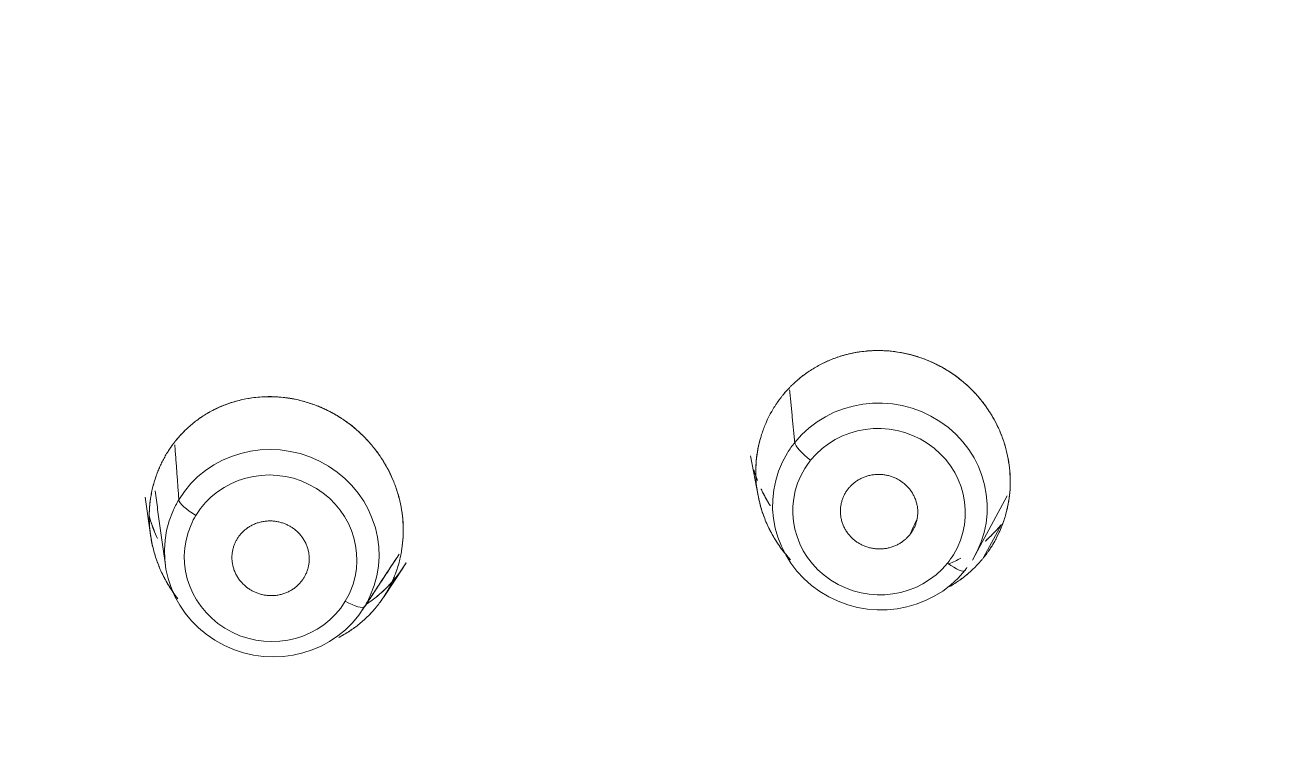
# Model space of a CAD drawing. Extents: x 6453 to 7582, y 0 to 827.
# Drawn here: x 6915.52 to 6933.23, y 514.06 to 524.31 of the extents above; entities that cross this region are included whole.
import ezdxf

# ---------------------------------------------------------------- set-up
doc = ezdxf.new("R2010")
doc.units = 0
doc.header["$LTSCALE"] = 30
doc.header["$MEASUREMENT"] = 0
doc.linetypes.add('HIDDEN2', pattern=[4.7625, 3.175, -1.5875])
doc.layers.add('1', color=7, linetype='CONTINUOUS')
doc.layers.add('2', color=1, linetype='HIDDEN2')

msp = doc.modelspace()

# ---------------------------------------------------------------- linework, layer by layer
at = {"layer": '1', "color": 7, "linetype": 'Continuous', "lineweight": 18}
for p, q in [((6925.819, 518.195), (6925.929, 517.623)), ((6925.819, 518.195), (6925.929, 517.623)), ((6917.228, 517.604), (6917.302, 517.073)), ((6917.228, 517.604), (6917.302, 517.073)), ((6929.01, 516.782), (6929.465, 517.623)), ((6929.131, 516.749), (6929.383, 517.22)), ((6929.383, 517.22), (6929.131, 516.749)), ((6929.131, 516.749), (6929.383, 517.22)), ((6929.383, 517.22), (6929.131, 516.749)), ((6929.298, 516.999), (6929.301, 517.005)), ((6920.609, 516.183), (6920.892, 516.613)), ((6920.609, 516.183), (6920.892, 516.613)), ((6920.644, 516.238), (6920.931, 516.674)), ((6920.644, 516.238), (6920.931, 516.674)), ((6920.931, 516.674), (6920.644, 516.238)), ((6920.931, 516.674), (6920.644, 516.238)), ((6920.603, 516.175), (6920.609, 516.183))]:
    msp.add_line(p, q, dxfattribs=at)
for centre, major_axis, ratio, start_param, end_param in [((6959.952, 496.519), (-59.628, 0), 0.953717, 3.141593, 6.283185), ((6959.952, 496.519), (-59.628, 0), 0.953717, 3.141593, 6.274276), ((6927.658, 517.474), (-1.507, 0.232), 0.96199, 2.756127, 5.774944), ((6919.023, 516.811), (-1.489, 0.337), 0.961882, 2.958096, 5.973048), ((6927.658, 517.474), (1.507, -0.232), 0.96199, 2.756127, 5.774944), ((6919.023, 516.811), (-1.489, 0.337), 0.961882, 6.099688, 9.114641), ((6919.023, 516.811), (-1.489, 0.337), 0.961882, 5.973048, 6.099688), ((6919.023, 516.811), (-1.489, 0.337), 0.961882, 2.831455, 2.958096)]:
    msp.add_ellipse(centre, major_axis=major_axis, ratio=ratio, start_param=start_param, end_param=end_param, dxfattribs=at)
at = {"layer": '1', "color": 7, "linetype": 'Continuous', "lineweight": 13}
for centre, major_axis, ratio, start_param, end_param in [((6927.646, 517.4), (1.212, -0.186), 0.96199, 5.89772, 8.916537), ((6927.658, 517.474), (1.507, -0.232), 0.96199, 2.633352, 2.756127), ((6926.687, 518.212), (0.234, -0.188), 0.238566, 3.371051, 4.849664), ((6927.646, 517.4), (1.212, -0.186), 0.96199, 2.633352, 2.756127), ((6919.007, 516.738), (-1.197, 0.271), 0.961882, 2.958096, 5.973048), ((6927.646, 517.4), (1.212, -0.186), 0.96199, 2.756127, 5.774944), ((6917.964, 517.428), (0.257, -0.155), 0.260419, 3.324792, 4.798938), ((6919.007, 516.738), (1.197, -0.271), 0.961882, 2.831455, 2.958096), ((6919.007, 516.738), (1.197, -0.271), 0.961882, 2.958096, 5.973048), ((6927.646, 517.4), (1.212, -0.186), 0.96199, 5.774944, 5.89772), ((6928.631, 516.751), (0.234, -0.188), 0.238566, 4.849664, 6.328277), ((6919.007, 516.738), (-1.197, 0.271), 0.961882, 2.831455, 2.958096), ((6920.085, 516.209), (-0.257, 0.155), 0.260419, 1.657346, 3.131492)]:
    msp.add_ellipse(centre, major_axis=major_axis, ratio=ratio, start_param=start_param, end_param=end_param, dxfattribs=at)
at = {"layer": '1', "color": 7, "linetype": 'Continuous', "lineweight": 18}
for points, knots in [([(6962.419, 439.668), (6962.999, 439.691), (6964.676, 439.78), (6967.443, 440.04), (6970.703, 440.52), (6973.93, 441.172), (6977.115, 441.992), (6980.248, 442.979), (6983.318, 444.129), (6986.318, 445.439), (6989.237, 446.905), (6992.067, 448.523), (6994.799, 450.287), (6997.425, 452.192), (6999.937, 454.232), (7002.327, 456.402), (7004.588, 458.694), (7006.713, 461.101), (7008.695, 463.617), (7010.529, 466.233), (7012.208, 468.942), (7013.729, 471.735), (7015.085, 474.604), (7016.274, 477.54), (7017.291, 480.534), (7018.133, 483.576), (7018.799, 486.659), (7019.284, 489.772), (7019.59, 492.905), (7019.713, 496.05), (7019.655, 499.196), (7019.414, 502.335), (7018.993, 505.456), (7018.391, 508.55), (7017.612, 511.608), (7016.657, 514.62), (7015.53, 517.578), (7014.233, 520.471), (7012.77, 523.292), (7011.147, 526.031), (7009.368, 528.681), (7007.439, 531.234), (7005.364, 533.681), (7003.152, 536.015), (7000.807, 538.229), (6998.339, 540.316), (6995.753, 542.27), (6993.058, 544.085), (6990.263, 545.755), (6987.375, 547.276), (6984.403, 548.643), (6981.357, 549.85), (6978.245, 550.896), (6975.078, 551.776), (6971.865, 552.489), (6968.616, 553.031), (6965.34, 553.401), (6962.047, 553.598), (6958.749, 553.622), (6955.453, 553.471), (6952.172, 553.148), (6948.914, 552.652), (6945.69, 551.986), (6942.51, 551.151), (6939.382, 550.149), (6936.317, 548.985), (6933.324, 547.661), (6930.413, 546.181), (6927.591, 544.551), (6924.868, 542.774), (6922.252, 540.857), (6919.75, 538.805), (6917.371, 536.624), (6915.122, 534.322), (6913.01, 531.904), (6911.04, 529.379), (6909.22, 526.755), (6907.554, 524.038), (6906.048, 521.238), (6904.706, 518.363), (6903.532, 515.422), (6902.531, 512.423), (6901.704, 509.377), (6901.055, 506.291), (6900.585, 503.176), (6900.295, 500.041), (6900.188, 496.896), (6900.263, 493.75), (6900.519, 490.612), (6900.956, 487.493), (6901.573, 484.402), (6902.368, 481.348), (6903.339, 478.34), (6904.481, 475.388), (6905.793, 472.5), (6907.27, 469.686), (6908.907, 466.954), (6910.699, 464.313), (6912.642, 461.769), (6914.729, 459.332), (6916.953, 457.008), (6919.309, 454.805), (6921.788, 452.73), (6924.384, 450.788), (6927.088, 448.985), (6929.892, 447.328), (6932.788, 445.82), (6935.766, 444.468), (6938.818, 443.274), (6941.935, 442.243), (6945.107, 441.377), (6948.323, 440.68), (6951.575, 440.153), (6954.634, 439.822), (6956.606, 439.702), (6957.484, 439.668)], [0, 0, 0, 0, 0.004702, 0.013606, 0.022511, 0.031416, 0.040321, 0.049226, 0.058131, 0.067035, 0.07594, 0.084844, 0.093748, 0.102652, 0.111556, 0.120459, 0.129362, 0.138265, 0.147168, 0.15607, 0.164972, 0.173874, 0.182775, 0.191676, 0.200577, 0.209478, 0.218378, 0.227279, 0.236179, 0.245079, 0.253978, 0.262878, 0.271778, 0.280678, 0.289578, 0.298478, 0.307379, 0.316279, 0.32518, 0.334081, 0.342982, 0.351884, 0.360785, 0.369687, 0.37859, 0.387493, 0.396396, 0.405299, 0.414202, 0.423106, 0.43201, 0.440914, 0.449818, 0.458723, 0.467628, 0.476532, 0.485437, 0.494342, 0.503247, 0.512152, 0.521057, 0.529962, 0.538867, 0.547772, 0.556677, 0.565582, 0.574486, 0.583391, 0.592295, 0.601199, 0.610103, 0.619007, 0.62791, 0.636813, 0.645716, 0.654619, 0.663521, 0.672423, 0.681325, 0.690226, 0.699127, 0.708028, 0.716929, 0.725829, 0.734729, 0.743629, 0.752529, 0.761429, 0.770329, 0.779229, 0.788129, 0.797029, 0.805929, 0.814829, 0.82373, 0.832631, 0.841532, 0.850433, 0.859334, 0.868236, 0.877138, 0.886041, 0.894944, 0.903847, 0.91275, 0.921653, 0.930557, 0.939461, 0.948365, 0.95727, 0.966174, 0.975079, 0.983983, 0.992888, 1, 1, 1, 1]), ([(6995.778, 451.033), (6996.33, 451.416), (6997.748, 452.443), (6999.935, 454.234), (7002.327, 456.401), (7004.588, 458.694), (7006.713, 461.101), (7008.695, 463.617), (7010.529, 466.233), (7012.208, 468.942), (7013.729, 471.735), (7015.085, 474.604), (7016.274, 477.54), (7017.291, 480.534), (7018.133, 483.576), (7018.799, 486.659), (7019.284, 489.772), (7019.59, 492.905), (7019.713, 496.05), (7019.655, 499.196), (7019.414, 502.335), (7018.993, 505.456), (7018.391, 508.55), (7017.612, 511.608), (7016.657, 514.62), (7015.53, 517.578), (7014.233, 520.471), (7012.77, 523.292), (7011.147, 526.031), (7009.368, 528.681), (7007.439, 531.234), (7005.364, 533.681), (7003.152, 536.015), (7000.807, 538.229), (6998.339, 540.316), (6995.753, 542.27), (6993.058, 544.085), (6990.263, 545.755), (6987.375, 547.276), (6984.403, 548.643), (6981.357, 549.85), (6978.245, 550.896), (6975.078, 551.776), (6971.865, 552.489), (6968.616, 553.031), (6965.34, 553.401), (6962.047, 553.598), (6958.749, 553.622), (6955.453, 553.471), (6952.172, 553.148), (6948.914, 552.652), (6945.69, 551.986), (6942.51, 551.151), (6939.382, 550.149), (6936.317, 548.985), (6933.324, 547.661), (6930.413, 546.181), (6927.591, 544.551), (6924.868, 542.774), (6922.252, 540.857), (6919.75, 538.805), (6917.371, 536.624), (6915.122, 534.322), (6913.01, 531.904), (6911.04, 529.379), (6909.22, 526.755), (6907.554, 524.038), (6906.048, 521.238), (6904.706, 518.363), (6903.532, 515.422), (6902.531, 512.423), (6901.704, 509.377), (6901.055, 506.291), (6900.585, 503.176), (6900.295, 500.041), (6900.188, 496.896), (6900.263, 493.75), (6900.519, 490.612), (6900.956, 487.493), (6901.573, 484.402), (6902.368, 481.348), (6903.339, 478.34), (6904.481, 475.388), (6905.793, 472.5), (6907.27, 469.686), (6908.907, 466.954), (6910.699, 464.313), (6912.642, 461.769), (6914.729, 459.332), (6916.954, 457.009), (6919.307, 454.804), (6921.793, 452.736), (6923.685, 451.284), (6924.774, 450.56), (6924.962, 450.437)], [0, 0, 0, 0, 0.006833, 0.017845, 0.028856, 0.039868, 0.050878, 0.061889, 0.072899, 0.083908, 0.094918, 0.105926, 0.116935, 0.127943, 0.138951, 0.149959, 0.160966, 0.171973, 0.18298, 0.193987, 0.204994, 0.216001, 0.227008, 0.238016, 0.249023, 0.26003, 0.271038, 0.282046, 0.293055, 0.304063, 0.315072, 0.326082, 0.337091, 0.348102, 0.359112, 0.370123, 0.381134, 0.392146, 0.403157, 0.414169, 0.425182, 0.436194, 0.447207, 0.45822, 0.469233, 0.480246, 0.491259, 0.502272, 0.513286, 0.524299, 0.535313, 0.546326, 0.557339, 0.568352, 0.579365, 0.590378, 0.601391, 0.612403, 0.623416, 0.634428, 0.645439, 0.656451, 0.667462, 0.678472, 0.689483, 0.700493, 0.711502, 0.722512, 0.73352, 0.744529, 0.755537, 0.766545, 0.777553, 0.78856, 0.799567, 0.810574, 0.821581, 0.832588, 0.843595, 0.854602, 0.865609, 0.876617, 0.887624, 0.898632, 0.90964, 0.920649, 0.931657, 0.942666, 0.953676, 0.964686, 0.975696, 0.986706, 0.997717, 1, 1, 1, 1]), ([(6926.274, 519.046), (6926.278, 519.052), (6926.287, 519.063), (6926.301, 519.079), (6926.315, 519.096), (6926.329, 519.112), (6926.343, 519.128), (6926.358, 519.143), (6926.373, 519.159), (6926.388, 519.174), (6926.403, 519.189), (6926.418, 519.204), (6926.434, 519.219), (6926.449, 519.234), (6926.465, 519.248), (6926.481, 519.262), (6926.498, 519.276), (6926.531, 519.304), (6926.583, 519.345), (6926.654, 519.395), (6926.728, 519.442), (6926.832, 519.5), (6926.967, 519.563), (6927.139, 519.622), (6927.317, 519.663), (6927.56, 519.692), (6927.867, 519.686), (6928.167, 519.616), (6928.393, 519.527), (6928.557, 519.443), (6928.713, 519.345), (6928.858, 519.232), (6928.99, 519.107), (6929.108, 518.971), (6929.213, 518.826), (6929.301, 518.676), (6929.374, 518.52), (6929.432, 518.358), (6929.474, 518.192), (6929.5, 518.022), (6929.511, 517.851), (6929.505, 517.679), (6929.483, 517.511), (6929.45, 517.373), (6929.416, 517.265), (6929.387, 517.186), (6929.354, 517.108), (6929.323, 517.046), (6929.298, 516.999), (6929.28, 516.966), (6929.261, 516.933), (6929.241, 516.901), (6929.22, 516.87), (6929.199, 516.839), (6929.177, 516.808), (6929.155, 516.778), (6929.139, 516.759), (6929.131, 516.749)], [0, 0, 0, 0, 0.003842, 0.007683, 0.011523, 0.015363, 0.019203, 0.023044, 0.026886, 0.030731, 0.034577, 0.038427, 0.04228, 0.046136, 0.049998, 0.053864, 0.057735, 0.061612, 0.077337, 0.093022, 0.108703, 0.124414, 0.156727, 0.188874, 0.221174, 0.253947, 0.318946, 0.382775, 0.414655, 0.44671, 0.479077, 0.510956, 0.54258, 0.574412, 0.605413, 0.636029, 0.666089, 0.696092, 0.72633, 0.756672, 0.787418, 0.817753, 0.84798, 0.87841, 0.893597, 0.908758, 0.923932, 0.939159, 0.945952, 0.952729, 0.959493, 0.966247, 0.972995, 0.979741, 0.986488, 0.99324, 1, 1, 1, 1]), ([(6926.274, 519.046), (6926.278, 519.052), (6926.287, 519.063), (6926.301, 519.079), (6926.315, 519.096), (6926.329, 519.112), (6926.343, 519.128), (6926.358, 519.143), (6926.373, 519.159), (6926.388, 519.174), (6926.403, 519.189), (6926.418, 519.204), (6926.434, 519.219), (6926.449, 519.234), (6926.465, 519.248), (6926.481, 519.262), (6926.498, 519.276), (6926.531, 519.304), (6926.583, 519.345), (6926.654, 519.395), (6926.728, 519.442), (6926.832, 519.5), (6926.967, 519.563), (6927.139, 519.622), (6927.317, 519.663), (6927.56, 519.692), (6927.867, 519.686), (6928.167, 519.616), (6928.393, 519.527), (6928.557, 519.443), (6928.713, 519.345), (6928.858, 519.232), (6928.99, 519.107), (6929.108, 518.971), (6929.213, 518.826), (6929.301, 518.676), (6929.374, 518.52), (6929.432, 518.358), (6929.474, 518.192), (6929.5, 518.022), (6929.511, 517.851), (6929.505, 517.679), (6929.487, 517.539), (6929.469, 517.457), (6929.463, 517.43)], [0, 0, 0, 0, 0.004452, 0.008903, 0.013352, 0.017802, 0.022252, 0.026703, 0.031155, 0.03561, 0.040067, 0.044528, 0.048992, 0.053461, 0.057936, 0.062415, 0.066902, 0.071395, 0.089615, 0.107791, 0.125961, 0.144167, 0.181611, 0.218861, 0.25629, 0.294266, 0.369585, 0.443548, 0.48049, 0.517634, 0.55514, 0.59208, 0.628725, 0.665611, 0.701534, 0.737011, 0.771843, 0.80661, 0.841649, 0.876809, 0.912437, 0.947587, 0.982614, 1, 1, 1, 1]), ([(6929.131, 516.749), (6929.136, 516.754), (6929.144, 516.765), (6929.157, 516.781), (6929.169, 516.798), (6929.182, 516.815), (6929.194, 516.832), (6929.206, 516.849), (6929.218, 516.866), (6929.229, 516.883), (6929.24, 516.901), (6929.252, 516.919), (6929.263, 516.937), (6929.273, 516.955), (6929.284, 516.973), (6929.294, 516.992), (6929.304, 517.01), (6929.324, 517.048), (6929.352, 517.105), (6929.386, 517.184), (6929.416, 517.264), (6929.449, 517.371), (6929.481, 517.506), (6929.505, 517.673), (6929.512, 517.846), (6929.502, 518.015), (6929.477, 518.178), (6929.437, 518.339), (6929.379, 518.507), (6929.307, 518.664), (6929.217, 518.819), (6929.108, 518.974), (6929.002, 519.093), (6928.915, 519.178), (6928.866, 519.222), (6928.818, 519.262), (6928.767, 519.303), (6928.704, 519.349), (6928.63, 519.398), (6928.548, 519.447), (6928.454, 519.497), (6928.343, 519.547), (6928.237, 519.587), (6928.139, 519.617), (6928.055, 519.639), (6927.918, 519.668), (6927.733, 519.69), (6927.511, 519.688), (6927.309, 519.662), (6927.128, 519.619), (6926.96, 519.56), (6926.828, 519.498), (6926.728, 519.442), (6926.654, 519.395), (6926.582, 519.344), (6926.526, 519.3), (6926.484, 519.265), (6926.455, 519.239), (6926.427, 519.213), (6926.4, 519.187), (6926.373, 519.16), (6926.347, 519.132), (6926.322, 519.104), (6926.298, 519.076), (6926.282, 519.056), (6926.274, 519.046)], [0, 0, 0, 0, 0.003718, 0.007442, 0.011173, 0.014909, 0.018651, 0.022399, 0.026153, 0.029914, 0.03368, 0.037452, 0.041231, 0.045015, 0.048806, 0.052603, 0.056406, 0.060215, 0.075565, 0.090907, 0.106241, 0.121569, 0.15073, 0.180691, 0.211797, 0.243281, 0.270336, 0.299202, 0.331226, 0.363893, 0.390068, 0.425497, 0.46325, 0.473415, 0.488948, 0.497773, 0.506346, 0.522879, 0.538524, 0.55321, 0.572847, 0.594158, 0.617147, 0.632357, 0.647618, 0.662929, 0.705995, 0.746098, 0.780273, 0.813656, 0.845308, 0.875609, 0.891363, 0.907106, 0.922837, 0.938557, 0.945478, 0.952375, 0.959249, 0.966099, 0.972926, 0.97973, 0.98651, 0.993267, 1, 1, 1, 1]), ([(6929.131, 516.749), (6929.136, 516.754), (6929.144, 516.765), (6929.157, 516.781), (6929.169, 516.798), (6929.182, 516.815), (6929.194, 516.832), (6929.206, 516.849), (6929.218, 516.866), (6929.229, 516.883), (6929.24, 516.901), (6929.252, 516.919), (6929.263, 516.937), (6929.273, 516.955), (6929.284, 516.973), (6929.294, 516.992), (6929.304, 517.01), (6929.324, 517.048), (6929.352, 517.105), (6929.386, 517.184), (6929.416, 517.264), (6929.449, 517.371), (6929.481, 517.506), (6929.505, 517.673), (6929.512, 517.846), (6929.502, 518.015), (6929.477, 518.178), (6929.437, 518.339), (6929.379, 518.507), (6929.307, 518.664), (6929.217, 518.819), (6929.108, 518.974), (6929.002, 519.093), (6928.915, 519.178), (6928.866, 519.222), (6928.818, 519.262), (6928.767, 519.303), (6928.704, 519.349), (6928.63, 519.398), (6928.548, 519.447), (6928.454, 519.497), (6928.343, 519.547), (6928.223, 519.592), (6928.099, 519.629), (6927.973, 519.657), (6927.83, 519.679), (6927.672, 519.69), (6927.492, 519.685), (6927.309, 519.662), (6927.128, 519.619), (6926.96, 519.56), (6926.828, 519.498), (6926.728, 519.442), (6926.654, 519.395), (6926.582, 519.344), (6926.526, 519.3), (6926.484, 519.265), (6926.455, 519.239), (6926.427, 519.213), (6926.4, 519.187), (6926.373, 519.16), (6926.347, 519.132), (6926.322, 519.104), (6926.298, 519.076), (6926.282, 519.056), (6926.274, 519.046)], [0, 0, 0, 0, 0.003718, 0.007442, 0.011172, 0.014908, 0.01865, 0.022399, 0.026153, 0.029913, 0.033679, 0.037451, 0.04123, 0.045014, 0.048805, 0.052602, 0.056405, 0.060214, 0.075563, 0.090904, 0.106238, 0.121566, 0.150726, 0.180687, 0.211792, 0.243274, 0.270329, 0.299194, 0.331218, 0.363883, 0.390058, 0.425486, 0.463238, 0.473403, 0.488936, 0.49776, 0.506333, 0.522865, 0.538511, 0.553196, 0.572832, 0.594143, 0.617131, 0.639709, 0.662315, 0.684949, 0.716054, 0.746104, 0.780279, 0.813661, 0.845312, 0.875612, 0.891366, 0.907109, 0.922839, 0.938558, 0.945479, 0.952376, 0.95925, 0.9661, 0.972927, 0.97973, 0.98651, 0.993267, 1, 1, 1, 1]), ([(6917.531, 518.224), (6917.535, 518.23), (6917.542, 518.242), (6917.554, 518.26), (6917.565, 518.278), (6917.577, 518.295), (6917.589, 518.313), (6917.601, 518.33), (6917.613, 518.347), (6917.626, 518.364), (6917.639, 518.381), (6917.652, 518.397), (6917.665, 518.414), (6917.679, 518.43), (6917.693, 518.446), (6917.707, 518.462), (6917.721, 518.478), (6917.75, 518.51), (6917.795, 518.557), (6917.859, 518.615), (6917.925, 518.671), (6918.019, 518.741), (6918.144, 518.82), (6918.306, 518.899), (6918.476, 518.96), (6918.713, 519.017), (6919.017, 519.046), (6919.322, 519.01), (6919.557, 518.945), (6919.73, 518.88), (6919.897, 518.798), (6920.054, 518.701), (6920.201, 518.59), (6920.335, 518.466), (6920.457, 518.332), (6920.563, 518.191), (6920.655, 518.042), (6920.733, 517.886), (6920.795, 517.724), (6920.843, 517.556), (6920.876, 517.385), (6920.892, 517.213), (6920.891, 517.041), (6920.877, 516.899), (6920.857, 516.787), (6920.838, 516.704), (6920.816, 516.622), (6920.794, 516.557), (6920.775, 516.507), (6920.761, 516.472), (6920.747, 516.437), (6920.731, 516.403), (6920.715, 516.369), (6920.699, 516.336), (6920.681, 516.303), (6920.663, 516.27), (6920.65, 516.249), (6920.644, 516.238)], [0, 0, 0, 0, 0.0038, 0.007598, 0.011397, 0.015195, 0.018995, 0.022795, 0.026598, 0.030402, 0.03421, 0.038021, 0.041835, 0.045654, 0.049478, 0.053307, 0.057142, 0.060983, 0.076603, 0.092184, 0.107762, 0.123371, 0.155618, 0.187757, 0.22012, 0.253032, 0.318372, 0.382532, 0.414546, 0.446798, 0.479366, 0.511432, 0.543196, 0.575192, 0.606283, 0.636991, 0.667093, 0.697131, 0.727384, 0.757752, 0.788445, 0.81872, 0.848876, 0.879218, 0.894318, 0.909392, 0.924478, 0.939615, 0.946358, 0.953084, 0.959797, 0.966501, 0.973199, 0.979894, 0.98659, 0.993291, 1, 1, 1, 1]), ([(6917.531, 518.224), (6917.535, 518.23), (6917.542, 518.242), (6917.554, 518.26), (6917.565, 518.278), (6917.577, 518.295), (6917.589, 518.313), (6917.601, 518.33), (6917.613, 518.347), (6917.626, 518.364), (6917.639, 518.381), (6917.652, 518.397), (6917.665, 518.414), (6917.679, 518.43), (6917.693, 518.446), (6917.707, 518.462), (6917.721, 518.478), (6917.75, 518.51), (6917.795, 518.557), (6917.859, 518.615), (6917.925, 518.671), (6918.019, 518.741), (6918.144, 518.82), (6918.306, 518.899), (6918.476, 518.96), (6918.713, 519.017), (6919.017, 519.046), (6919.322, 519.01), (6919.557, 518.945), (6919.73, 518.88), (6919.897, 518.798), (6920.054, 518.701), (6920.201, 518.59), (6920.335, 518.466), (6920.457, 518.332), (6920.563, 518.191), (6920.655, 518.042), (6920.733, 517.886), (6920.795, 517.724), (6920.843, 517.556), (6920.876, 517.385), (6920.892, 517.213), (6920.891, 517.041), (6920.877, 516.899), (6920.857, 516.787), (6920.838, 516.704), (6920.816, 516.622), (6920.794, 516.557), (6920.775, 516.507), (6920.761, 516.472), (6920.747, 516.437), (6920.731, 516.403), (6920.715, 516.369), (6920.699, 516.336), (6920.681, 516.303), (6920.663, 516.27), (6920.65, 516.249), (6920.644, 516.238)], [0, 0, 0, 0, 0.0038, 0.007598, 0.011397, 0.015195, 0.018995, 0.022795, 0.026598, 0.030402, 0.03421, 0.038021, 0.041835, 0.045654, 0.049478, 0.053307, 0.057142, 0.060983, 0.076603, 0.092184, 0.107762, 0.123371, 0.155618, 0.187757, 0.22012, 0.253032, 0.318372, 0.382532, 0.414546, 0.446798, 0.479366, 0.511432, 0.543196, 0.575192, 0.606283, 0.636991, 0.667093, 0.697131, 0.727384, 0.757752, 0.788445, 0.81872, 0.848876, 0.879218, 0.894318, 0.909392, 0.924478, 0.939615, 0.946358, 0.953084, 0.959797, 0.966501, 0.973199, 0.979894, 0.98659, 0.993291, 1, 1, 1, 1]), ([(6920.644, 516.238), (6920.647, 516.244), (6920.654, 516.256), (6920.665, 516.274), (6920.675, 516.292), (6920.685, 516.31), (6920.694, 516.328), (6920.704, 516.347), (6920.713, 516.365), (6920.722, 516.384), (6920.731, 516.403), (6920.74, 516.422), (6920.748, 516.441), (6920.757, 516.46), (6920.765, 516.48), (6920.772, 516.5), (6920.78, 516.519), (6920.795, 516.559), (6920.815, 516.62), (6920.838, 516.703), (6920.857, 516.786), (6920.876, 516.896), (6920.891, 517.036), (6920.892, 517.206), (6920.877, 517.381), (6920.845, 517.549), (6920.8, 517.711), (6920.74, 517.869), (6920.661, 518.03), (6920.57, 518.18), (6920.462, 518.326), (6920.333, 518.47), (6920.207, 518.583), (6920.11, 518.658), (6920.057, 518.696), (6920.013, 518.725), (6919.959, 518.76), (6919.891, 518.799), (6919.821, 518.835), (6919.766, 518.861), (6919.737, 518.874), (6919.717, 518.883), (6919.686, 518.896), (6919.618, 518.923), (6919.511, 518.958), (6919.382, 518.992), (6919.252, 519.015), (6919.086, 519.033), (6918.886, 519.035), (6918.667, 519.008), (6918.473, 518.959), (6918.302, 518.897), (6918.143, 518.819), (6918.018, 518.74), (6917.925, 518.67), (6917.858, 518.615), (6917.795, 518.556), (6917.745, 518.506), (6917.709, 518.466), (6917.684, 518.437), (6917.66, 518.408), (6917.637, 518.378), (6917.614, 518.348), (6917.592, 518.318), (6917.571, 518.287), (6917.551, 518.256), (6917.538, 518.234), (6917.531, 518.224)], [0, 0, 0, 0, 0.003693, 0.007393, 0.011098, 0.014809, 0.018526, 0.022249, 0.025977, 0.029712, 0.033453, 0.0372, 0.040953, 0.044712, 0.048477, 0.052248, 0.056025, 0.059809, 0.075056, 0.090296, 0.105531, 0.120761, 0.149851, 0.179741, 0.210779, 0.242201, 0.269452, 0.2984, 0.330364, 0.362931, 0.389494, 0.424717, 0.463101, 0.47735, 0.488471, 0.496958, 0.505312, 0.521716, 0.53767, 0.546943, 0.553123, 0.554811, 0.558258, 0.570512, 0.593313, 0.617392, 0.640729, 0.663162, 0.705686, 0.74701, 0.780948, 0.812758, 0.844955, 0.876651, 0.892294, 0.907918, 0.923522, 0.939108, 0.94597, 0.952807, 0.959621, 0.96641, 0.973176, 0.979917, 0.986635, 0.99333, 1, 1, 1, 1]), ([(6920.644, 516.238), (6920.647, 516.244), (6920.654, 516.256), (6920.665, 516.274), (6920.675, 516.292), (6920.685, 516.31), (6920.694, 516.328), (6920.704, 516.347), (6920.713, 516.365), (6920.722, 516.384), (6920.731, 516.403), (6920.74, 516.422), (6920.748, 516.441), (6920.757, 516.46), (6920.765, 516.48), (6920.772, 516.5), (6920.78, 516.519), (6920.795, 516.559), (6920.815, 516.62), (6920.838, 516.703), (6920.857, 516.786), (6920.876, 516.896), (6920.891, 517.036), (6920.892, 517.206), (6920.877, 517.381), (6920.845, 517.549), (6920.8, 517.711), (6920.74, 517.869), (6920.661, 518.03), (6920.57, 518.18), (6920.462, 518.326), (6920.333, 518.47), (6920.207, 518.583), (6920.11, 518.658), (6920.057, 518.696), (6920.013, 518.725), (6919.959, 518.76), (6919.891, 518.799), (6919.821, 518.835), (6919.766, 518.861), (6919.737, 518.874), (6919.717, 518.883), (6919.686, 518.896), (6919.618, 518.923), (6919.511, 518.958), (6919.393, 518.989), (6919.283, 519.01), (6919.163, 519.026), (6919.014, 519.036), (6918.836, 519.029), (6918.651, 519.004), (6918.473, 518.959), (6918.302, 518.897), (6918.143, 518.819), (6918.018, 518.74), (6917.925, 518.67), (6917.858, 518.615), (6917.795, 518.556), (6917.745, 518.506), (6917.709, 518.466), (6917.684, 518.437), (6917.66, 518.408), (6917.637, 518.378), (6917.614, 518.348), (6917.592, 518.318), (6917.571, 518.287), (6917.551, 518.256), (6917.538, 518.234), (6917.531, 518.224)], [0, 0, 0, 0, 0.003693, 0.007392, 0.011098, 0.014808, 0.018525, 0.022248, 0.025977, 0.029711, 0.033452, 0.037199, 0.040952, 0.044711, 0.048476, 0.052247, 0.056024, 0.059807, 0.075054, 0.090294, 0.105528, 0.120758, 0.149847, 0.179736, 0.210773, 0.242195, 0.269445, 0.298392, 0.330355, 0.362921, 0.389483, 0.424705, 0.463088, 0.477337, 0.488458, 0.496945, 0.505299, 0.521702, 0.537655, 0.546929, 0.553109, 0.554796, 0.558244, 0.570497, 0.593297, 0.617376, 0.634998, 0.652246, 0.681372, 0.714542, 0.747017, 0.780954, 0.812763, 0.844959, 0.876654, 0.892297, 0.90792, 0.923524, 0.93911, 0.945971, 0.952808, 0.959622, 0.966411, 0.973176, 0.979918, 0.986636, 0.99333, 1, 1, 1, 1]), ([(6926.289, 516.835), (6926.268, 516.862), (6926.211, 516.94), (6926.127, 517.074), (6926.046, 517.238), (6925.981, 517.409), (6925.934, 517.584), (6925.905, 517.76), (6925.893, 517.938), (6925.9, 518.113), (6925.923, 518.286), (6925.956, 518.426), (6925.991, 518.535), (6926.02, 518.615), (6926.054, 518.692), (6926.085, 518.756), (6926.111, 518.805), (6926.132, 518.841), (6926.154, 518.877), (6926.176, 518.912), (6926.199, 518.947), (6926.223, 518.98), (6926.248, 519.014), (6926.265, 519.036), (6926.274, 519.046)], [0, 0, 0, 0, 0.043043, 0.119398, 0.195185, 0.27118, 0.346043, 0.421101, 0.495145, 0.569049, 0.642005, 0.715023, 0.750977, 0.786857, 0.822739, 0.858699, 0.876409, 0.894088, 0.911745, 0.929388, 0.947026, 0.964668, 0.982323, 1, 1, 1, 1]), ([(6926.289, 516.835), (6926.268, 516.862), (6926.211, 516.94), (6926.127, 517.074), (6926.046, 517.238), (6925.981, 517.409), (6925.934, 517.584), (6925.905, 517.76), (6925.893, 517.938), (6925.9, 518.113), (6925.923, 518.286), (6925.956, 518.426), (6925.991, 518.535), (6926.02, 518.615), (6926.054, 518.692), (6926.085, 518.756), (6926.111, 518.805), (6926.132, 518.841), (6926.154, 518.877), (6926.176, 518.912), (6926.199, 518.947), (6926.223, 518.98), (6926.248, 519.014), (6926.265, 519.036), (6926.274, 519.046)], [0, 0, 0, 0, 0.043043, 0.119398, 0.195185, 0.27118, 0.346043, 0.421101, 0.495145, 0.569049, 0.642005, 0.715023, 0.750977, 0.786857, 0.822739, 0.858699, 0.876409, 0.894088, 0.911745, 0.929388, 0.947026, 0.964668, 0.982323, 1, 1, 1, 1]), ([(6926.274, 519.046), (6926.27, 519.041), (6926.261, 519.03), (6926.248, 519.014), (6926.236, 518.998), (6926.224, 518.981), (6926.212, 518.964), (6926.2, 518.947), (6926.188, 518.93), (6926.177, 518.913), (6926.165, 518.895), (6926.154, 518.878), (6926.143, 518.86), (6926.133, 518.842), (6926.122, 518.824), (6926.112, 518.806), (6926.102, 518.787), (6926.082, 518.75), (6926.054, 518.693), (6926.02, 518.615), (6925.991, 518.535), (6925.957, 518.428), (6925.924, 518.291), (6925.9, 518.121), (6925.893, 517.943), (6925.904, 517.77), (6925.931, 517.603), (6925.973, 517.433), (6926.038, 517.254), (6926.116, 517.096), (6926.194, 516.966), (6926.265, 516.865), (6926.33, 516.783), (6926.372, 516.735), (6926.389, 516.718)], [0, 0, 0, 0, 0.008199, 0.016412, 0.024637, 0.032876, 0.041127, 0.049392, 0.05767, 0.065961, 0.074265, 0.082583, 0.090913, 0.099257, 0.107614, 0.115984, 0.124367, 0.132763, 0.166585, 0.200396, 0.234196, 0.267986, 0.3337, 0.401596, 0.472414, 0.544384, 0.605344, 0.672316, 0.749307, 0.828091, 0.878176, 0.926072, 0.971784, 1, 1, 1, 1]), ([(6926.274, 519.046), (6926.27, 519.041), (6926.261, 519.03), (6926.248, 519.014), (6926.236, 518.998), (6926.224, 518.981), (6926.212, 518.964), (6926.2, 518.947), (6926.188, 518.93), (6926.177, 518.913), (6926.165, 518.895), (6926.154, 518.878), (6926.143, 518.86), (6926.133, 518.842), (6926.122, 518.824), (6926.112, 518.806), (6926.102, 518.787), (6926.082, 518.75), (6926.054, 518.693), (6926.02, 518.615), (6925.991, 518.535), (6925.961, 518.443), (6925.934, 518.337), (6925.912, 518.215), (6925.899, 518.089), (6925.894, 517.937), (6925.903, 517.776), (6925.931, 517.603), (6925.973, 517.433), (6926.038, 517.254), (6926.116, 517.096), (6926.194, 516.966), (6926.265, 516.865), (6926.33, 516.783), (6926.372, 516.735), (6926.388, 516.718)], [0, 0, 0, 0, 0.008199, 0.016411, 0.024637, 0.032875, 0.041127, 0.049391, 0.057669, 0.06596, 0.074264, 0.082581, 0.090912, 0.099255, 0.107612, 0.115982, 0.124365, 0.132761, 0.166583, 0.200393, 0.234193, 0.267982, 0.315655, 0.364557, 0.415004, 0.466313, 0.544407, 0.605366, 0.672337, 0.749327, 0.82811, 0.878194, 0.92609, 0.971801, 1, 1, 1, 1]), ([(6917.692, 516.162), (6917.679, 516.179), (6917.628, 516.246), (6917.546, 516.369), (6917.458, 516.536), (6917.387, 516.708), (6917.335, 516.884), (6917.3, 517.062), (6917.283, 517.239), (6917.283, 517.416), (6917.298, 517.56), (6917.317, 517.673), (6917.336, 517.757), (6917.359, 517.839), (6917.381, 517.905), (6917.4, 517.956), (6917.414, 517.99), (6917.428, 518.025), (6917.444, 518.059), (6917.46, 518.093), (6917.476, 518.126), (6917.494, 518.159), (6917.512, 518.192), (6917.525, 518.213), (6917.531, 518.224)], [0, 0, 0, 0, 0.028295, 0.113307, 0.19833, 0.281503, 0.364787, 0.446017, 0.527232, 0.606953, 0.686525, 0.725891, 0.7652, 0.804537, 0.84399, 0.861411, 0.878794, 0.896145, 0.913473, 0.930783, 0.948083, 0.965382, 0.982685, 1, 1, 1, 1]), ([(6917.692, 516.162), (6917.679, 516.179), (6917.628, 516.246), (6917.546, 516.369), (6917.458, 516.536), (6917.387, 516.708), (6917.335, 516.884), (6917.3, 517.062), (6917.283, 517.239), (6917.283, 517.416), (6917.298, 517.56), (6917.317, 517.673), (6917.336, 517.757), (6917.359, 517.839), (6917.381, 517.905), (6917.4, 517.956), (6917.414, 517.99), (6917.428, 518.025), (6917.444, 518.059), (6917.46, 518.093), (6917.476, 518.126), (6917.494, 518.159), (6917.512, 518.192), (6917.525, 518.213), (6917.531, 518.224)], [0, 0, 0, 0, 0.028295, 0.113307, 0.19833, 0.281503, 0.364787, 0.446017, 0.527232, 0.606953, 0.686525, 0.725891, 0.7652, 0.804537, 0.84399, 0.861411, 0.878794, 0.896145, 0.913473, 0.930783, 0.948083, 0.965382, 0.982685, 1, 1, 1, 1]), ([(6917.531, 518.224), (6917.528, 518.218), (6917.521, 518.206), (6917.51, 518.188), (6917.5, 518.17), (6917.49, 518.152), (6917.48, 518.134), (6917.471, 518.115), (6917.462, 518.097), (6917.452, 518.078), (6917.444, 518.059), (6917.435, 518.04), (6917.426, 518.021), (6917.418, 518.001), (6917.41, 517.982), (6917.402, 517.962), (6917.395, 517.942), (6917.38, 517.902), (6917.36, 517.841), (6917.336, 517.758), (6917.317, 517.674), (6917.298, 517.563), (6917.284, 517.421), (6917.283, 517.247), (6917.299, 517.067), (6917.334, 516.887), (6917.387, 516.71), (6917.455, 516.542), (6917.527, 516.405), (6917.594, 516.297), (6917.645, 516.223), (6917.679, 516.178), (6917.692, 516.162)], [0, 0, 0, 0, 0.009557, 0.01913, 0.028721, 0.038329, 0.047954, 0.057597, 0.067257, 0.076934, 0.086628, 0.09634, 0.106069, 0.115816, 0.125579, 0.135361, 0.14516, 0.154976, 0.194536, 0.234122, 0.273735, 0.313376, 0.389527, 0.468434, 0.550938, 0.635001, 0.716263, 0.801399, 0.878881, 0.924664, 0.971432, 1, 1, 1, 1]), ([(6917.531, 518.224), (6917.528, 518.218), (6917.521, 518.206), (6917.51, 518.188), (6917.5, 518.17), (6917.49, 518.152), (6917.48, 518.134), (6917.471, 518.115), (6917.462, 518.097), (6917.452, 518.078), (6917.444, 518.059), (6917.435, 518.04), (6917.426, 518.021), (6917.418, 518.001), (6917.41, 517.982), (6917.402, 517.962), (6917.395, 517.942), (6917.38, 517.902), (6917.36, 517.841), (6917.336, 517.758), (6917.317, 517.674), (6917.3, 517.574), (6917.287, 517.457), (6917.281, 517.296), (6917.293, 517.104), (6917.331, 516.9), (6917.387, 516.71), (6917.455, 516.542), (6917.527, 516.405), (6917.594, 516.297), (6917.645, 516.223), (6917.679, 516.178), (6917.692, 516.162)], [0, 0, 0, 0, 0.009557, 0.01913, 0.028721, 0.03833, 0.047955, 0.057597, 0.067257, 0.076935, 0.086629, 0.096341, 0.10607, 0.115817, 0.125581, 0.135362, 0.145161, 0.154977, 0.194538, 0.234124, 0.273737, 0.313379, 0.373289, 0.434983, 0.533749, 0.634984, 0.716247, 0.801384, 0.878866, 0.92465, 0.971418, 1, 1, 1, 1]), ([(6925.921, 517.841), (6925.921, 517.842), (6925.907, 517.876), (6925.889, 517.928), (6925.873, 517.978), (6925.868, 517.995)], [0, 0, 0, 0, 0.027798, 0.67164, 1, 1, 1, 1]), ([(6925.971, 517.723), (6925.997, 517.667), (6926.039, 517.586), (6926.086, 517.508), (6926.102, 517.482)], [0, 0, 0, 0, 0.670891, 1, 1, 1, 1]), ([(6926.099, 517.488), (6926.084, 517.512), (6926.052, 517.566), (6926.009, 517.644), (6925.983, 517.699), (6925.972, 517.722)], [0, 0, 0, 0, 0.312607, 0.708016, 1, 1, 1, 1]), ([(6926.1, 517.486), (6926.092, 517.5), (6926.065, 517.544), (6926.029, 517.607), (6926.003, 517.658), (6925.993, 517.677)], [0, 0, 0, 0, 0.212355, 0.706357, 1, 1, 1, 1]), ([(6926.04, 517.588), (6926.051, 517.567), (6926.071, 517.533), (6926.092, 517.499), (6926.1, 517.486)], [0, 0, 0, 0, 0.601586, 1, 1, 1, 1]), ([(6917.4, 517.017), (6917.38, 517.06), (6917.335, 517.168), (6917.299, 517.279), (6917.281, 517.345)], [0, 0, 0, 0, 0.406224, 1, 1, 1, 1]), ([(6917.4, 517.017), (6917.38, 517.06), (6917.335, 517.168), (6917.299, 517.279), (6917.281, 517.345)], [0, 0, 0, 0, 0.406338, 1, 1, 1, 1]), ([(6917.313, 517.242), (6917.323, 517.21), (6917.35, 517.134), (6917.381, 517.06), (6917.4, 517.018)], [0, 0, 0, 0, 0.429544, 1, 1, 1, 1]), ([(6917.313, 517.242), (6917.323, 517.21), (6917.35, 517.134), (6917.381, 517.06), (6917.4, 517.018)], [0, 0, 0, 0, 0.429544, 1, 1, 1, 1]), ([(6929.152, 516.98), (6929.159, 516.985), (6929.176, 517.001), (6929.204, 517.027), (6929.236, 517.057), (6929.267, 517.088), (6929.297, 517.12), (6929.326, 517.152), (6929.355, 517.186), (6929.373, 517.208), (6929.383, 517.22)], [0, 0, 0, 0, 0.078562, 0.210135, 0.3416, 0.473035, 0.604515, 0.736118, 0.867921, 1, 1, 1, 1]), ([(6929.383, 517.22), (6929.378, 517.214), (6929.369, 517.203), (6929.355, 517.186), (6929.341, 517.17), (6929.327, 517.153), (6929.312, 517.137), (6929.298, 517.121), (6929.283, 517.105), (6929.267, 517.089), (6929.252, 517.074), (6929.237, 517.058), (6929.221, 517.043), (6929.205, 517.028), (6929.189, 517.013), (6929.172, 516.998), (6929.16, 516.987), (6929.154, 516.981), (6929.152, 516.98)], [0, 0, 0, 0, 0.065172, 0.130425, 0.195759, 0.261174, 0.32667, 0.392249, 0.457909, 0.523652, 0.589477, 0.655385, 0.721375, 0.78745, 0.853607, 0.919848, 0.986174, 1, 1, 1, 1]), ([(6929.16, 516.987), (6929.168, 516.994), (6929.186, 517.01), (6929.214, 517.036), (6929.244, 517.065), (6929.273, 517.095), (6929.301, 517.125), (6929.329, 517.156), (6929.356, 517.187), (6929.374, 517.209), (6929.383, 517.22)], [0, 0, 0, 0, 0.096776, 0.226041, 0.355114, 0.484063, 0.612957, 0.741865, 0.870857, 1, 1, 1, 1]), ([(6929.383, 517.22), (6929.378, 517.214), (6929.369, 517.203), (6929.355, 517.186), (6929.341, 517.17), (6929.327, 517.154), (6929.312, 517.137), (6929.298, 517.121), (6929.283, 517.105), (6929.268, 517.09), (6929.253, 517.074), (6929.237, 517.059), (6929.221, 517.043), (6929.205, 517.028), (6929.189, 517.013), (6929.174, 516.999), (6929.164, 516.991), (6929.16, 516.987)], [0, 0, 0, 0, 0.066934, 0.133967, 0.201099, 0.268332, 0.335664, 0.403097, 0.470631, 0.538265, 0.606, 0.673837, 0.741776, 0.809816, 0.877958, 0.946203, 1, 1, 1, 1]), ([(6929.38, 517.17), (6929.371, 517.149), (6929.351, 517.103), (6929.323, 517.046), (6929.298, 516.999), (6929.28, 516.966), (6929.261, 516.933), (6929.241, 516.901), (6929.22, 516.87), (6929.199, 516.839), (6929.177, 516.808), (6929.155, 516.778), (6929.139, 516.759), (6929.131, 516.749)], [0, 0, 0, 0, 0.136975, 0.30973, 0.386802, 0.463686, 0.540422, 0.617051, 0.693613, 0.770148, 0.846697, 0.923301, 1, 1, 1, 1]), ([(6929.131, 516.749), (6929.127, 516.743), (6929.118, 516.732), (6929.104, 516.716), (6929.09, 516.7), (6929.076, 516.684), (6929.062, 516.668), (6929.048, 516.653), (6929.033, 516.637), (6929.018, 516.622), (6929.004, 516.607), (6928.988, 516.592), (6928.973, 516.578), (6928.957, 516.563), (6928.942, 516.549), (6928.926, 516.535), (6928.909, 516.521), (6928.877, 516.493), (6928.826, 516.453), (6928.757, 516.404), (6928.698, 516.366), (6928.662, 516.345), (6928.651, 516.339)], [0, 0, 0, 0, 0.033463, 0.0669, 0.100316, 0.133718, 0.167111, 0.200501, 0.233893, 0.267292, 0.300705, 0.334138, 0.367595, 0.401083, 0.434606, 0.468172, 0.501784, 0.535449, 0.670228, 0.804629, 0.939013, 1, 1, 1, 1]), ([(6928.651, 516.339), (6928.662, 516.345), (6928.698, 516.366), (6928.758, 516.404), (6928.828, 516.454), (6928.884, 516.499), (6928.927, 516.536), (6928.959, 516.565), (6928.99, 516.594), (6929.02, 516.623), (6929.049, 516.654), (6929.077, 516.685), (6929.105, 516.717), (6929.122, 516.738), (6929.131, 516.749)], [0, 0, 0, 0, 0.060984, 0.196493, 0.332107, 0.467836, 0.535101, 0.602151, 0.668987, 0.73561, 0.802022, 0.868224, 0.934216, 1, 1, 1, 1]), ([(6929.131, 516.749), (6929.127, 516.743), (6929.118, 516.732), (6929.104, 516.716), (6929.09, 516.7), (6929.076, 516.684), (6929.062, 516.668), (6929.048, 516.653), (6929.033, 516.637), (6929.018, 516.622), (6929.004, 516.607), (6928.988, 516.592), (6928.973, 516.578), (6928.957, 516.563), (6928.942, 516.549), (6928.926, 516.535), (6928.909, 516.521), (6928.877, 516.493), (6928.826, 516.453), (6928.757, 516.404), (6928.698, 516.366), (6928.662, 516.345), (6928.651, 516.339)], [0, 0, 0, 0, 0.033463, 0.0669, 0.100316, 0.133718, 0.167111, 0.200501, 0.233893, 0.267292, 0.300705, 0.334138, 0.367595, 0.401083, 0.434606, 0.468172, 0.501784, 0.535449, 0.670228, 0.804629, 0.939013, 1, 1, 1, 1]), ([(6928.651, 516.339), (6928.662, 516.345), (6928.698, 516.366), (6928.758, 516.404), (6928.828, 516.454), (6928.884, 516.499), (6928.927, 516.536), (6928.959, 516.565), (6928.99, 516.594), (6929.02, 516.623), (6929.049, 516.654), (6929.077, 516.685), (6929.105, 516.717), (6929.122, 516.738), (6929.131, 516.749)], [0, 0, 0, 0, 0.060996, 0.196503, 0.332116, 0.467842, 0.535106, 0.602156, 0.668991, 0.735613, 0.802025, 0.868225, 0.934217, 1, 1, 1, 1]), ([(6920.931, 516.674), (6920.927, 516.668), (6920.92, 516.656), (6920.908, 516.637), (6920.897, 516.619), (6920.885, 516.601), (6920.873, 516.584), (6920.861, 516.566), (6920.848, 516.548), (6920.835, 516.531), (6920.822, 516.514), (6920.809, 516.496), (6920.796, 516.479), (6920.782, 516.462), (6920.768, 516.446), (6920.754, 516.429), (6920.74, 516.412), (6920.725, 516.396), (6920.695, 516.362), (6920.646, 516.312), (6920.578, 516.248), (6920.506, 516.188), (6920.438, 516.136), (6920.394, 516.106), (6920.376, 516.093)], [0, 0, 0, 0, 0.026388, 0.052815, 0.079281, 0.105787, 0.132331, 0.158915, 0.185538, 0.212201, 0.238905, 0.265648, 0.292431, 0.319254, 0.346118, 0.373023, 0.399969, 0.426955, 0.453983, 0.569703, 0.68536, 0.800967, 0.916534, 1, 1, 1, 1]), ([(6920.931, 516.674), (6920.927, 516.668), (6920.92, 516.656), (6920.908, 516.637), (6920.897, 516.619), (6920.885, 516.601), (6920.873, 516.584), (6920.861, 516.566), (6920.848, 516.548), (6920.835, 516.531), (6920.822, 516.514), (6920.809, 516.496), (6920.796, 516.479), (6920.782, 516.462), (6920.768, 516.446), (6920.754, 516.429), (6920.74, 516.412), (6920.725, 516.396), (6920.695, 516.362), (6920.646, 516.312), (6920.578, 516.248), (6920.506, 516.188), (6920.438, 516.136), (6920.394, 516.106), (6920.376, 516.093)], [0, 0, 0, 0, 0.026389, 0.052816, 0.079282, 0.105788, 0.132332, 0.158916, 0.18554, 0.212203, 0.238907, 0.26565, 0.292433, 0.319257, 0.346121, 0.373026, 0.399972, 0.426959, 0.453987, 0.569708, 0.685366, 0.800974, 0.916542, 1, 1, 1, 1]), ([(6920.386, 516.1), (6920.401, 516.11), (6920.441, 516.138), (6920.505, 516.187), (6920.576, 516.247), (6920.644, 516.31), (6920.697, 516.364), (6920.736, 516.408), (6920.763, 516.439), (6920.789, 516.471), (6920.815, 516.504), (6920.84, 516.537), (6920.864, 516.57), (6920.887, 516.604), (6920.909, 516.639), (6920.924, 516.662), (6920.931, 516.674)], [0, 0, 0, 0, 0.069698, 0.185947, 0.301983, 0.418106, 0.534618, 0.586603, 0.638455, 0.690203, 0.741872, 0.793491, 0.845085, 0.896684, 0.948313, 1, 1, 1, 1]), ([(6920.386, 516.1), (6920.401, 516.11), (6920.441, 516.138), (6920.505, 516.187), (6920.576, 516.247), (6920.644, 516.31), (6920.697, 516.364), (6920.736, 516.408), (6920.763, 516.439), (6920.789, 516.471), (6920.815, 516.504), (6920.84, 516.537), (6920.864, 516.57), (6920.887, 516.604), (6920.909, 516.639), (6920.924, 516.662), (6920.931, 516.674)], [0, 0, 0, 0, 0.069698, 0.185947, 0.301983, 0.418106, 0.534618, 0.586603, 0.638455, 0.690203, 0.741872, 0.793491, 0.845085, 0.896684, 0.948313, 1, 1, 1, 1]), ([(6920.644, 516.238), (6920.64, 516.232), (6920.632, 516.22), (6920.621, 516.202), (6920.609, 516.184), (6920.598, 516.166), (6920.586, 516.149), (6920.573, 516.131), (6920.561, 516.114), (6920.548, 516.097), (6920.535, 516.08), (6920.522, 516.064), (6920.509, 516.047), (6920.495, 516.031), (6920.482, 516.014), (6920.468, 515.998), (6920.454, 515.983), (6920.425, 515.951), (6920.38, 515.905), (6920.318, 515.848), (6920.252, 515.793), (6920.161, 515.725), (6920.068, 515.666), (6919.997, 515.627), (6919.975, 515.616)], [0, 0, 0, 0, 0.023063, 0.046097, 0.069106, 0.092092, 0.11506, 0.138014, 0.160958, 0.183896, 0.206831, 0.229767, 0.252709, 0.275659, 0.298623, 0.321604, 0.344605, 0.367631, 0.459776, 0.551803, 0.643964, 0.736508, 0.921054, 1, 1, 1, 1]), ([(6920.644, 516.238), (6920.64, 516.232), (6920.632, 516.22), (6920.621, 516.202), (6920.609, 516.184), (6920.598, 516.166), (6920.586, 516.149), (6920.573, 516.131), (6920.561, 516.114), (6920.548, 516.097), (6920.535, 516.08), (6920.522, 516.064), (6920.509, 516.047), (6920.495, 516.031), (6920.482, 516.014), (6920.468, 515.998), (6920.454, 515.983), (6920.425, 515.951), (6920.38, 515.905), (6920.318, 515.848), (6920.252, 515.793), (6920.161, 515.725), (6920.068, 515.666), (6919.997, 515.627), (6919.975, 515.616)], [0, 0, 0, 0, 0.023063, 0.046097, 0.069106, 0.092092, 0.11506, 0.138014, 0.160958, 0.183896, 0.206831, 0.229767, 0.252709, 0.275659, 0.298623, 0.321604, 0.344605, 0.367631, 0.459776, 0.551803, 0.643964, 0.736508, 0.921054, 1, 1, 1, 1]), ([(6919.975, 515.616), (6919.999, 515.628), (6920.071, 515.667), (6920.163, 515.726), (6920.253, 515.793), (6920.318, 515.848), (6920.381, 515.907), (6920.43, 515.957), (6920.466, 515.997), (6920.491, 516.025), (6920.515, 516.054), (6920.538, 516.084), (6920.561, 516.114), (6920.583, 516.144), (6920.604, 516.175), (6920.624, 516.206), (6920.637, 516.228), (6920.644, 516.238)], [0, 0, 0, 0, 0.086784, 0.263603, 0.356362, 0.449201, 0.54213, 0.635158, 0.676146, 0.717019, 0.757779, 0.798426, 0.838961, 0.879385, 0.919699, 0.959904, 1, 1, 1, 1]), ([(6919.975, 515.616), (6919.999, 515.628), (6920.071, 515.667), (6920.163, 515.726), (6920.253, 515.793), (6920.318, 515.848), (6920.381, 515.907), (6920.43, 515.957), (6920.466, 515.997), (6920.491, 516.025), (6920.515, 516.054), (6920.538, 516.084), (6920.561, 516.114), (6920.583, 516.144), (6920.604, 516.175), (6920.624, 516.206), (6920.637, 516.228), (6920.644, 516.238)], [0, 0, 0, 0, 0.086792, 0.26361, 0.356368, 0.449206, 0.542134, 0.635161, 0.676149, 0.717022, 0.757781, 0.798428, 0.838963, 0.879386, 0.9197, 0.959904, 1, 1, 1, 1])]:
    msp.add_open_spline(points, degree=3, knots=knots, dxfattribs=at)
for points, weights, knots in [([(7019.58, 496.519), (7019.58, 553.388), (6959.952, 553.388), (6900.323, 553.388), (6900.323, 496.519)], [1, 0.707106781187, 1, 0.707106781187, 1], [0, 0, 0, 0.5, 0.5, 1, 1, 1]), ([(7019.58, 496.519), (7019.58, 553.388), (6959.952, 553.388), (6900.852, 553.388), (6900.326, 497.026)], [1, 0.707106781187, 1, 0.708948655878, 0.996339416072], [0, 0, 0, 0.501577, 0.501577, 1, 1, 1]), ([(6927.211, 517.728), (6927.545, 518.144), (6927.981, 517.816), (6928.417, 517.489), (6928.082, 517.073)], [1, 0.707106781175, 1, 0.707106781175, 1], [0, 0, 0, 0.5, 0.5, 1, 1, 1]), ([(6927.211, 517.728), (6926.876, 517.312), (6927.312, 516.984), (6927.747, 516.657), (6928.082, 517.073)], [1, 0.707106781198, 1, 0.707106781198, 1], [0, 0, 0, 0.5, 0.5, 1, 1, 1]), ([(6918.532, 517.012), (6918.807, 517.466), (6919.282, 517.193), (6919.757, 516.92), (6919.482, 516.465)], [1, 0.707106781195, 1, 0.707106781195, 1], [0, 0, 0, 0.5, 0.5, 1, 1, 1]), ([(6919.482, 516.465), (6919.207, 516.011), (6918.732, 516.284), (6918.257, 516.557), (6918.532, 517.012)], [1, 0.707106781184, 1, 0.707106781184, 1], [0, 0, 0, 0.5, 0.5, 1, 1, 1])]:
    msp.add_rational_spline(points, weights, degree=2, knots=knots, dxfattribs=at)
at = {"layer": '1', "color": 7, "linetype": 'Continuous', "lineweight": 13}
for points, degree in [([(6926.449, 518.382), (6926.376, 519.131)], 1), ([(6917.647, 518.348), (6917.705, 517.569)], 1), ([(6928.082, 517.073), (6928.119, 517.151), (6928.155, 517.23), (6928.192, 517.309)], 3), ([(6920.342, 516.053), (6920.833, 516.798)], 1)]:
    msp.add_open_spline(points, degree=degree, dxfattribs=at)
at = {"layer": '1', "color": 7, "linetype": 'Continuous', "lineweight": 18}
for points, degree in [([(6917.367, 517.694), (6917.513, 516.639)], 1), ([(6920.312, 516.005), (6920.797, 516.741)], 1), ([(6928.64, 516.66), (6928.698, 516.684), (6928.755, 516.712), (6928.809, 516.742)], 3), ([(6928.864, 516.563), (6928.893, 516.607)], 1)]:
    msp.add_open_spline(points, degree=degree, dxfattribs=at)
at = {"layer": '2', "color": 7, "linetype": 'Continuous', "lineweight": 18}
msp.add_ellipse((6959.952, 496.914), major_axis=(-59.996, 0), ratio=0.953717, start_param=4.712389, end_param=6.214512, dxfattribs=at)
msp.add_ellipse((6959.952, 496.914), major_axis=(-59.996, 0), ratio=0.953717, start_param=4.712389, end_param=6.214512, dxfattribs=at)
msp.add_open_spline([(6959.952, 554.617), (6958.817, 554.617), (6957.225, 554.574), (6954.873, 554.419), (6952.866, 554.228), (6950.479, 553.909), (6947.981, 553.475), (6945.381, 552.909), (6942.72, 552.206), (6940.027, 551.363), (6937.323, 550.377), (6934.628, 549.247), (6931.958, 547.974), (6929.329, 546.557), (6926.752, 545), (6924.241, 543.305), (6921.806, 541.476), (6919.458, 539.515), (6917.207, 537.429), (6915.062, 535.221), (6913.03, 532.897), (6911.115, 530.458), (6909.326, 527.907), (6907.673, 525.253), (6906.164, 522.51), (6904.808, 519.685), (6903.609, 516.787), (6902.572, 513.825), (6901.702, 510.808), (6900.999, 507.744), (6900.635, 505.566), (6900.47, 504.417), (6900.454, 504.306)], degree=3, knots=[0, 0, 0, 0, 0.03946, 0.05546, 0.082036, 0.109665, 0.13934, 0.170353, 0.202419, 0.23531, 0.268863, 0.302957, 0.337499, 0.372418, 0.407657, 0.44317, 0.47892, 0.514876, 0.551012, 0.587307, 0.623741, 0.660339, 0.697303, 0.734401, 0.77158, 0.808831, 0.846149, 0.883526, 0.920958, 0.958442, 0.995976, 1, 1, 1, 1], dxfattribs=at)
msp.add_open_spline([(6959.952, 554.617), (6958.817, 554.617), (6957.225, 554.574), (6954.873, 554.419), (6952.866, 554.228), (6950.479, 553.909), (6947.981, 553.475), (6945.381, 552.909), (6942.72, 552.206), (6940.027, 551.363), (6937.323, 550.377), (6934.628, 549.247), (6931.958, 547.974), (6929.329, 546.557), (6926.752, 545), (6924.241, 543.305), (6921.806, 541.476), (6919.458, 539.515), (6917.207, 537.429), (6915.062, 535.221), (6913.03, 532.897), (6911.115, 530.458), (6909.326, 527.907), (6907.673, 525.253), (6906.164, 522.51), (6904.808, 519.685), (6903.609, 516.787), (6902.572, 513.825), (6901.702, 510.808), (6900.999, 507.744), (6900.635, 505.566), (6900.47, 504.417), (6900.454, 504.306)], degree=3, knots=[0, 0, 0, 0, 0.03946, 0.05546, 0.082036, 0.109665, 0.13934, 0.170353, 0.202419, 0.23531, 0.268863, 0.302957, 0.337499, 0.372418, 0.407657, 0.44317, 0.47892, 0.514876, 0.551012, 0.587307, 0.623741, 0.660339, 0.697303, 0.734401, 0.77158, 0.808831, 0.846149, 0.883526, 0.920958, 0.958442, 0.995976, 1, 1, 1, 1], dxfattribs=at)
for points, weights, knots in [([(7019.501, 500.826), (7016.991, 534.77), (6984.455, 548.738), (6983.009, 549.359), (6981.53, 549.906), (6927.32, 569.95), (6904.88, 518.796), (6901.202, 510.411), (6900.444, 501.351)], [0.925008169637, 0.825553196241, 1, 0.999647191397, 1, 0.716378052159, 1, 0.939059780537, 0.904307311186], [0, 0, 0, 0.343999, 0.343999, 0.358407, 0.358407, 0.886526, 0.886526, 1, 1, 1]), ([(6981.53, 549.906), (6927.32, 569.95), (6904.88, 518.796), (6901.688, 511.52), (6900.691, 503.69)], [1, 0.716378052159, 1, 0.946687935418, 0.913417875706], [0, 0, 0, 0.841773, 0.841773, 1, 1, 1])]:
    msp.add_rational_spline(points, weights, degree=2, knots=knots, dxfattribs=at)

doc.saveas('drawing.dxf')
